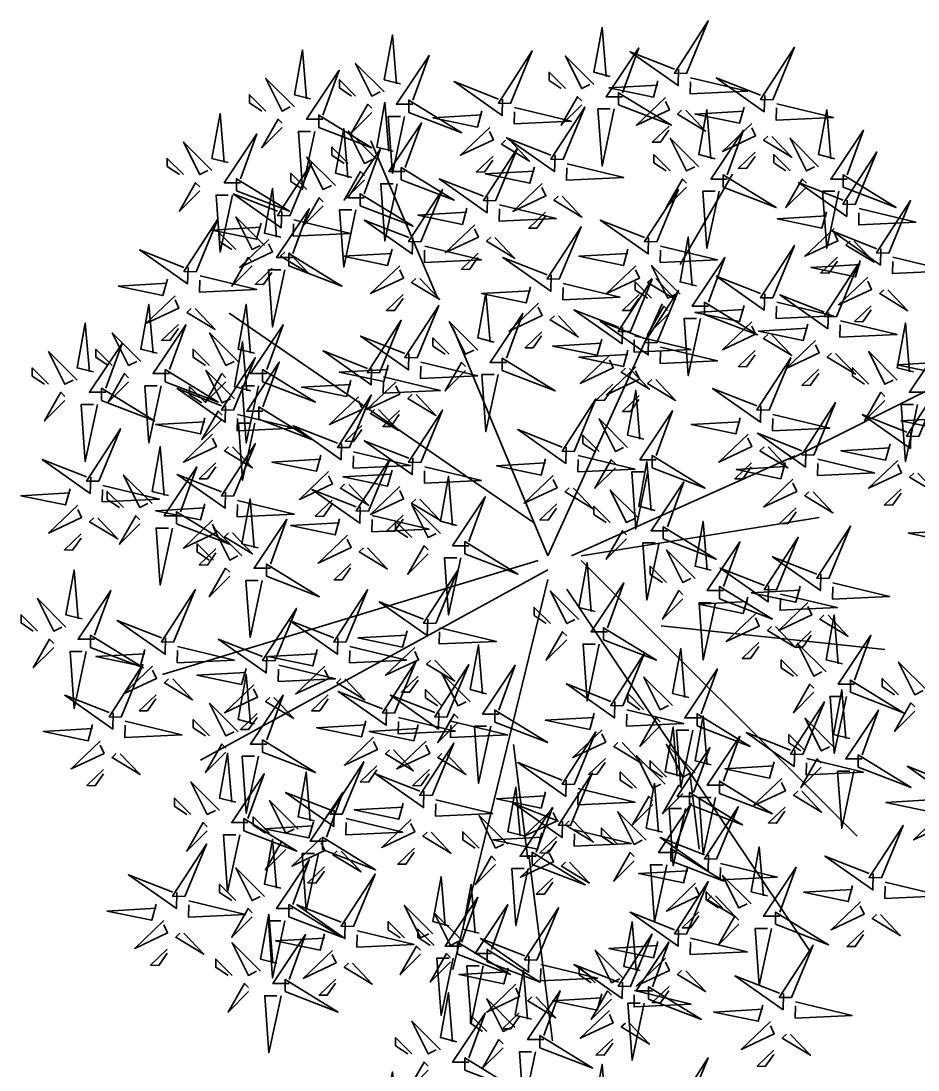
# Model space of a CAD drawing. Header units: inches. Extents: x -98933 to 1585249, y -3352739 to 192771.
# Drawn here: x 20945.93 to 20978.44, y 48908.31 to 48946.3 of the extents above; entities that cross this region are included whole.
import ezdxf

# ---------------------------------------------------------------- set-up
doc = ezdxf.new("R2010")
doc.units = ezdxf.units.IN
doc.header["$MEASUREMENT"] = 0
doc.layers.get('0').update_dxf_attribs({"lineweight": 0})
doc.layers.add('L-tree', color=102, linetype='Continuous', lineweight=35)

# ---------------------------------------------------------------- blocks, each defined once
blk = doc.blocks.new('shrub3')
at = {"color": 32}
for p, q in [((-68.47, 143.52), (-106.19, 232.32)), ((68.94, 162.35), (98.58, 213.48)), ((-5.99, -2.5), (58.67, 140.12)), ((-14.08, 16.34), (-186.51, 134.74)), ((-5.99, -2.5), (-59.88, 126.66)), ((130.91, 52.02), (217.13, 95.08)), ((7.48, -2.5), (134.11, 54.01)), ((12.87, -2.5), (147.58, 19.03)), ((-11.38, -5.19), (-224.23, -69.78)), ((12.87, -5.19), (169.14, -161.27)), ((-5.99, -10.57), (-202.68, -118.21)), ((-5.99, -15.96), (-59.88, -236.62)), ((4.78, -21.34), (142.19, -225.85)), ((58.17, -42.16), (184.8, -55.61)), ((74.33, -125.58), (79.72, -168.64))]:
    blk.add_line(p, q, dxfattribs=at)
at = {"color": 98}
for p, q in [((-17.27, -174.02), (-25.36, -109.43)), ((-16.77, -172.03), (-3.3, -276.98))]:
    blk.add_line(p, q, dxfattribs=at)
at = {"color": 20}
for points in [[(72.58, 270.39), (84.86, 300.11), (65.67, 270.57), (72.58, 270.39)], [(121.34, 255.57), (133.62, 285.29), (114.43, 255.75), (121.34, 255.57)], [(-27.06, 253.45), (-14.78, 283.17), (-33.97, 253.63), (-27.06, 253.45)], [(20.08, 264.15), (3.92, 280.29), (13.16, 261.85), (17.78, 264.15)], [(-98.64, 259.92), (-114.8, 276.06), (-105.56, 257.61), (-100.94, 259.92)], [(-149.52, 251.45), (-165.68, 267.59), (-156.44, 249.14), (-151.83, 251.45)], [(3.92, 261.85), (-5.31, 271.07), (-5.31, 266.46), (1.62, 261.85)], [(-114.8, 257.61), (-124.03, 266.83), (-124.03, 262.22), (-117.11, 257.61)], [(-165.68, 249.14), (-174.91, 258.36), (-174.91, 253.75), (-167.99, 249.14)], [(-84.78, 248.39), (-54.77, 236.86), (-84.78, 255.31), (-84.78, 248.39)], [(33.94, 252.62), (63.95, 241.09), (33.94, 259.54), (33.94, 252.62)], [(60.71, 256.84), (44.17, 241.08), (62.84, 249.85), (60.65, 254.53)], [(2.62, 221.69), (14.9, 251.41), (-4.29, 221.87), (2.62, 221.69)], [(-135.66, 239.92), (-105.65, 228.39), (-135.66, 246.84), (-135.66, 239.92)], [(-102.88, 221.8), (-119.04, 237.94), (-109.8, 219.5), (-105.18, 221.8)], [(-38.93, 239.9), (-55.47, 224.14), (-36.8, 232.91), (-38.99, 237.59)], [(62.61, 240.62), (53.16, 231.62), (57.77, 231.51), (62.55, 238.31)], [(109.47, 242.01), (92.93, 226.26), (111.6, 235.03), (109.41, 239.71)], [(79.44, 217.57), (63.28, 233.71), (72.52, 215.26), (77.14, 217.57)], [(147.29, 217.57), (131.13, 233.71), (140.36, 215.26), (144.98, 217.57)], [(-119.04, 219.5), (-128.27, 228.72), (-128.27, 224.11), (-121.35, 219.5)], [(-35.54, 198.4), (-23.26, 228.12), (-42.45, 198.58), (-35.54, 198.4)], [(111.37, 225.8), (101.92, 216.8), (106.53, 216.68), (111.31, 223.49)], [(167.98, 196.29), (180.26, 226), (161.07, 196.46), (167.98, 196.29)], [(-126.2, 206.98), (-142.36, 223.12), (-133.12, 204.68), (-128.5, 206.98)], [(-37.03, 223.68), (-46.48, 214.68), (-41.87, 214.57), (-37.09, 221.37)], [(63.28, 215.26), (54.05, 224.49), (54.05, 219.87), (60.98, 215.26)], [(131.13, 215.26), (121.89, 224.49), (121.89, 219.87), (128.82, 215.26)], [(-152.14, 189.93), (-139.86, 219.65), (-159.05, 190.11), (-152.14, 189.93)], [(-142.36, 204.68), (-151.59, 213.9), (-151.59, 209.29), (-144.67, 204.68)], [(-89.02, 210.27), (-59.01, 198.75), (-89.02, 217.19), (-89.02, 210.27)], [(-182.31, 203.92), (-152.29, 192.39), (-182.31, 210.84), (-182.31, 203.92)], [(-9.25, 208.13), (-25.79, 192.38), (-7.12, 201.15), (-9.31, 205.83)], [(93.3, 206.04), (123.31, 194.51), (93.3, 212.96), (93.3, 206.04)], [(161.14, 206.04), (191.15, 194.51), (161.14, 212.96), (161.14, 206.04)], [(-112.34, 195.45), (-82.33, 183.92), (-112.34, 202.37), (-112.34, 195.45)], [(-77.94, 175.11), (-65.66, 204.83), (-84.85, 175.28), (-77.94, 175.11)], [(55.62, 175.11), (67.9, 204.83), (48.71, 175.28), (55.62, 175.11)], [(187.06, 168.76), (199.34, 198.47), (180.15, 168.93), (187.06, 168.76)], [(-7.35, 191.92), (-16.8, 182.92), (-12.19, 182.81), (-7.41, 189.61)], [(-47.41, 184.84), (-63.95, 169.09), (-45.28, 177.86), (-47.47, 182.54)], [(0.5, 153.94), (12.78, 183.65), (-6.41, 154.11), (0.5, 153.94)], [(156.11, 182.73), (139.57, 166.97), (158.24, 175.74), (156.05, 180.42)], [(121.34, 143.35), (133.62, 173.06), (114.43, 143.52), (121.34, 143.35)], [(-152.62, 161.57), (-122.61, 150.05), (-152.62, 168.49), (-152.62, 161.57)], [(-45.51, 168.63), (-54.96, 159.63), (-50.35, 159.51), (-45.57, 166.32)], [(158.01, 166.51), (148.56, 157.51), (153.17, 157.4), (157.96, 164.21)], [(-89.81, 161.55), (-106.35, 145.8), (-87.68, 154.57), (-89.87, 159.24)], [(43.75, 161.55), (27.21, 145.8), (45.88, 154.57), (43.69, 159.24)], [(68.84, 145.58), (52.68, 161.72), (61.92, 143.27), (66.54, 145.58)], [(157.38, 132.76), (169.66, 162.48), (150.47, 132.94), (157.38, 132.76)], [(175.19, 155.2), (158.65, 139.45), (177.32, 148.22), (175.13, 152.89)], [(-221.39, 153.96), (-223.93, 144.79), (-249.17, 150.04), (-221.45, 151.65)], [(40.78, 124.29), (53.06, 154.01), (33.87, 124.47), (40.78, 124.29)], [(52.68, 143.27), (43.45, 152.49), (43.45, 147.88), (50.38, 143.27)], [(-87.91, 145.34), (-97.36, 136.34), (-92.75, 136.22), (-87.97, 143.03)], [(45.65, 145.34), (36.2, 136.34), (40.81, 136.22), (45.59, 143.03)], [(55.62, 117.94), (67.9, 147.66), (48.71, 118.11), (55.62, 117.94)], [(-80.06, 109.47), (-67.78, 139.19), (-86.97, 109.65), (-80.06, 109.47)], [(-11.37, 140.38), (-27.91, 124.63), (-9.24, 133.4), (-11.43, 138.07)], [(82.7, 134.05), (112.71, 122.52), (82.7, 140.97), (82.7, 134.05)], [(177.09, 138.99), (167.64, 129.99), (172.25, 129.87), (177.04, 136.68)], [(-101.26, 101), (-88.98, 130.72), (-108.17, 101.18), (-101.26, 101)], [(-45.64, 113.82), (-61.8, 129.96), (-52.56, 111.51), (-47.94, 113.82)], [(109.47, 129.79), (92.93, 114.04), (111.6, 122.81), (109.41, 127.48)], [(-61.8, 111.51), (-71.03, 120.73), (-71.03, 116.12), (-64.1, 111.51)], [(-9.47, 124.17), (-18.92, 115.16), (-14.31, 115.05), (-9.53, 121.86)], [(145.51, 119.2), (128.97, 103.45), (147.64, 112.22), (145.45, 116.9)], [(-256.32, 89.96), (-265.55, 89.96), (-247.08, 117.63), (-256.32, 92.27)], [(111.37, 113.58), (101.92, 104.58), (106.53, 104.46), (111.31, 111.27)], [(191.81, 96.88), (175.65, 113.02), (184.88, 94.57), (189.5, 96.88)], [(-31.78, 102.29), (-1.77, 90.76), (-31.78, 109.2), (-31.78, 102.29)], [(28.91, 110.73), (12.37, 94.98), (31.04, 103.75), (28.85, 108.43)], [(119.22, 79.83), (131.5, 109.54), (112.31, 80), (119.22, 79.83)], [(-167.46, 95.94), (-137.45, 84.41), (-167.46, 102.85), (-167.46, 95.94)], [(43.75, 104.38), (27.21, 88.63), (45.88, 97.4), (43.69, 102.07)], [(147.41, 102.99), (137.96, 93.99), (142.57, 93.88), (147.36, 100.68)], [(175.65, 94.57), (166.41, 103.79), (166.41, 99.18), (173.34, 94.57)], [(-91.93, 95.91), (-108.47, 80.16), (-89.8, 88.93), (-91.99, 93.61)], [(-224.89, 93.63), (-231.82, 61.35), (-234.13, 93.63), (-227.2, 93.63)], [(30.81, 94.52), (21.36, 85.52), (25.97, 85.41), (30.75, 92.21)], [(204.02, 65.01), (216.3, 94.72), (197.11, 65.18), (204.02, 65.01)], [(-113.13, 87.44), (-129.67, 71.69), (-111, 80.46), (-113.19, 85.14)], [(-118.22, 58.65), (-105.94, 88.37), (-125.13, 58.83), (-118.22, 58.65)], [(8.98, 56.54), (21.26, 86.25), (2.07, 56.71), (8.98, 56.54)], [(45.65, 88.17), (36.2, 79.17), (40.81, 79.05), (45.59, 85.86)], [(144.66, 54.42), (156.94, 84.13), (137.75, 54.59), (144.66, 54.42)], [(-169.58, 74.76), (-139.57, 63.23), (-169.58, 81.68), (-169.58, 74.76)], [(-90.03, 79.7), (-99.48, 70.7), (-94.87, 70.58), (-90.09, 77.39)], [(-77.94, 50.18), (-65.66, 79.9), (-84.85, 50.36), (-77.94, 50.18)], [(39.16, 58.76), (23, 74.9), (32.24, 56.46), (36.86, 58.76)], [(-111.23, 71.23), (-120.68, 62.23), (-116.07, 62.11), (-111.29, 68.92)], [(23, 56.46), (13.77, 65.68), (13.77, 61.07), (20.7, 56.46)], [(107.35, 66.27), (90.81, 50.52), (109.48, 59.29), (107.29, 63.96)], [(53.02, 47.24), (83.03, 35.71), (53.02, 54.15), (53.02, 47.24)], [(-107.62, 22.66), (-95.34, 52.37), (-114.53, 22.83), (-107.62, 22.66)], [(109.25, 50.06), (99.8, 41.06), (104.41, 40.94), (109.19, 47.75)], [(192.15, 51.45), (175.61, 35.7), (194.28, 44.47), (192.09, 49.14)], [(-130.09, 45.1), (-146.63, 29.34), (-127.96, 38.11), (-130.15, 42.79)], [(-2.89, 42.98), (-19.43, 27.23), (-0.76, 36), (-2.95, 40.67)], [(-89.81, 36.63), (-106.35, 20.87), (-87.68, 29.64), (-89.87, 34.32)], [(132.79, 40.86), (116.25, 25.11), (134.92, 33.88), (132.73, 38.55)], [(45.52, 18.53), (29.36, 34.67), (38.6, 16.23), (43.22, 18.53)], [(194.05, 35.23), (184.6, 26.23), (189.21, 26.12), (194, 32.93)], [(-128.19, 28.88), (-137.64, 19.88), (-133.03, 19.77), (-128.25, 26.57)], [(-66.84, 10.06), (-83, 26.2), (-73.76, 7.76), (-69.14, 10.06)], [(-0.99, 26.77), (-10.44, 17.76), (-5.83, 17.65), (-1.05, 24.46)], [(29.36, 16.23), (20.13, 25.45), (20.13, 20.84), (27.06, 16.23)], [(134.69, 24.65), (125.24, 15.65), (129.85, 15.53), (134.63, 22.34)], [(-163.04, -9.56), (-172.27, -9.56), (-153.8, 18.11), (-163.04, -7.25)], [(-87.91, 20.41), (-97.36, 11.41), (-92.75, 11.3), (-87.97, 18.11)], [(-83, 7.76), (-92.23, 16.98), (-92.23, 12.37), (-85.3, 7.76)], [(59.38, 7), (89.39, -4.52), (59.38, 13.92), (59.38, 7)], [(153.14, -15.45), (165.42, 14.26), (146.23, -15.28), (153.14, -15.45)], [(-119.49, 9.1), (-136.03, -6.65), (-117.36, 2.12), (-119.55, 6.79)], [(123.46, -21.81), (135.74, 7.91), (116.55, -21.63), (123.46, -21.81)], [(-52.98, -1.46), (-22.97, -12.99), (-52.98, 5.45), (-52.98, -1.46)], [(77.32, -15.34), (61.16, 0.8), (70.4, -17.65), (75.02, -15.34)], [(-117.59, -7.11), (-127.04, -16.11), (-122.43, -16.23), (-117.65, -9.42)], [(-69.46, -40.86), (-57.18, -11.15), (-76.37, -40.69), (-69.46, -40.86)], [(61.16, -17.65), (51.93, -8.43), (51.93, -13.04), (58.86, -17.65)], [(-217.86, -51.45), (-205.58, -21.74), (-224.77, -51.28), (-217.86, -51.45)], [(11.6, -38.64), (-4.56, -22.5), (4.68, -40.94), (9.3, -38.64)], [(91.18, -26.87), (121.19, -38.4), (91.18, -19.96), (91.18, -26.87)], [(141.27, -29.01), (124.73, -44.76), (143.4, -35.99), (141.21, -31.32)], [(-4.56, -40.94), (-13.79, -31.72), (-13.79, -36.33), (-6.86, -40.94)], [(111.59, -35.37), (95.05, -51.12), (113.72, -42.35), (111.53, -37.67)], [(25.46, -50.16), (55.47, -61.69), (25.46, -43.25), (25.46, -50.16)], [(143.17, -45.23), (133.72, -54.23), (138.33, -54.34), (143.12, -47.53)], [(113.49, -51.58), (104.04, -60.58), (108.65, -60.69), (113.43, -53.89)], [(151.53, -68.28), (135.37, -52.14), (144.6, -70.59), (149.22, -68.28)], [(-81.33, -54.42), (-97.87, -70.17), (-79.2, -61.4), (-81.39, -56.73)], [(36.54, -87.45), (48.82, -57.73), (29.63, -87.27), (36.54, -87.45)], [(-92.78, -91.68), (-80.5, -61.97), (-99.69, -91.51), (-92.78, -91.68)], [(-63.1, -93.8), (-50.82, -64.08), (-70.01, -93.62), (-63.1, -93.8)], [(135.37, -70.59), (126.13, -61.36), (126.13, -65.97), (133.06, -70.59)], [(208.77, -78.87), (192.61, -62.73), (201.84, -81.17), (206.46, -78.87)], [(-176.87, -66.25), (-179.4, -75.42), (-204.64, -70.17), (-176.93, -68.56)], [(-49.88, -85.22), (-66.04, -69.08), (-56.8, -87.52), (-52.18, -85.22)], [(64.6, -87.34), (48.44, -71.2), (57.68, -89.64), (62.3, -87.34)], [(165.38, -79.81), (195.39, -91.34), (165.38, -72.89), (165.38, -79.81)], [(192.61, -81.17), (183.37, -71.95), (183.37, -76.56), (190.3, -81.17)], [(-252.09, -91.37), (-252.32, -100.61), (-279.52, -81.45), (-254.4, -91.32)], [(48.44, -89.64), (39.21, -80.42), (39.21, -85.03), (46.14, -89.64)], [(138.3, -114.97), (150.58, -85.26), (131.39, -114.8), (138.3, -114.97)], [(-36.02, -96.75), (-6.01, -108.28), (-36.02, -89.83), (-36.02, -96.75)], [(78.46, -98.86), (108.47, -110.39), (78.46, -91.95), (78.46, -98.86)], [(155.77, -110.63), (139.61, -94.49), (148.84, -112.93), (153.46, -110.63)], [(-104.65, -105.24), (-121.19, -120.99), (-102.52, -112.22), (-104.71, -107.55)], [(8.98, -131.91), (21.26, -102.2), (2.07, -131.74), (8.98, -131.91)], [(24.67, -101), (8.13, -116.76), (26.8, -107.99), (24.61, -103.31)], [(139.61, -112.93), (130.37, -103.71), (130.37, -108.32), (137.3, -112.93)], [(77.32, -125.45), (61.16, -109.31), (70.4, -127.75), (75.02, -125.45)], [(60.36, -131.8), (44.2, -115.66), (53.44, -134.11), (58.06, -131.8)], [(169.62, -122.16), (199.63, -133.69), (169.62, -115.24), (169.62, -122.16)], [(91.18, -136.98), (121.19, -148.51), (91.18, -130.06), (91.18, -136.98)], [(126.43, -128.53), (109.89, -144.28), (128.56, -135.51), (126.37, -130.84)], [(74.22, -143.33), (104.23, -154.86), (74.22, -136.41), (74.22, -143.33)], [(-12.52, -172.6), (-21.75, -172.6), (-3.28, -144.93), (-12.52, -170.29)], [(89.54, -174.26), (101.82, -144.54), (82.63, -174.09), (89.54, -174.26)], [(128.33, -144.74), (118.88, -153.74), (123.49, -153.86), (128.27, -147.05)], [(217.59, -147.59), (201.05, -163.34), (219.72, -154.57), (217.53, -149.9)], [(182.82, -184.85), (195.1, -155.13), (175.91, -184.67), (182.82, -184.85)], [(-81.55, -168.04), (-91, -177.04), (-86.39, -177.15), (-81.61, -170.34)], [(-150.32, -202.24), (-159.55, -202.24), (-141.08, -174.57), (-150.32, -199.93)], [(72.58, -216.61), (84.86, -186.89), (65.67, -216.43), (72.58, -216.61)], [(-209.25, -197.8), (-177.15, -205.53), (-209.48, -207.03), (-209.31, -200.11)], [(-42.57, -234.57), (-49.5, -266.85), (-51.81, -234.57), (-44.88, -234.57)], [(115.69, -256.81), (113.16, -265.99), (87.92, -260.74), (115.64, -259.12)]]:
    blk.add_lwpolyline(points, dxfattribs=at)
at = {"color": 94}
for points in [[(-89.4, 264.53), (-98.64, 266.83), (-94.02, 292.2), (-91.71, 264.53)], [(29.32, 268.76), (20.08, 271.07), (24.7, 296.43), (27.01, 268.76)], [(-140.28, 256.06), (-149.52, 258.36), (-144.9, 283.73), (-142.59, 256.06)], [(-82.48, 253), (-91.71, 253), (-73.24, 280.67), (-82.48, 255.31)], [(36.24, 257.23), (27.01, 257.23), (45.48, 284.9), (36.24, 259.54)], [(68.03, 272.82), (67.8, 263.59), (40.6, 282.74), (65.73, 272.87)], [(-133.36, 244.53), (-142.59, 244.53), (-124.12, 272.2), (-133.36, 246.84)], [(74.83, 268.03), (106.93, 260.3), (74.6, 258.8), (74.77, 265.72)], [(116.79, 258), (116.56, 248.76), (89.36, 267.92), (114.49, 258.05)], [(-31.61, 255.88), (-31.84, 246.65), (-59.04, 265.8), (-33.91, 255.94)], [(56.33, 266.18), (53.8, 257.01), (28.56, 262.26), (56.27, 263.87)], [(13.16, 252.62), (1.62, 241.09), (10.85, 257.23), (13.16, 254.93)], [(-105.56, 248.39), (-117.11, 236.86), (-107.87, 253), (-105.56, 250.69)], [(-93.64, 226.42), (-102.88, 228.72), (-98.26, 254.08), (-95.95, 226.42)], [(-24.81, 251.09), (7.29, 243.36), (-25.04, 241.86), (-24.87, 248.78)], [(31.63, 250.32), (24.7, 218.04), (22.39, 250.32), (29.32, 250.32)], [(72.06, 249.62), (83.3, 237.79), (67.4, 247.43), (69.76, 249.68)], [(105.09, 251.36), (102.56, 242.19), (77.32, 247.44), (105.04, 249.05)], [(88.68, 222.18), (79.44, 224.49), (84.06, 249.85), (86.37, 222.18)], [(123.59, 253.21), (155.69, 245.48), (123.36, 243.97), (123.53, 250.9)], [(156.52, 222.18), (147.29, 224.49), (151.9, 249.85), (154.21, 222.18)], [(-156.44, 239.92), (-167.99, 228.39), (-158.75, 244.53), (-156.44, 242.22)], [(-87.09, 246.08), (-94.02, 213.8), (-96.33, 246.08), (-89.4, 246.08)], [(-43.31, 249.24), (-45.84, 240.07), (-71.08, 245.32), (-43.37, 246.93)], [(-137.97, 237.61), (-144.9, 205.33), (-147.21, 237.61), (-140.28, 237.61)], [(-116.96, 211.59), (-126.2, 213.9), (-121.58, 239.26), (-119.27, 211.59)], [(-86.72, 214.89), (-95.95, 214.89), (-77.48, 242.56), (-86.72, 217.19)], [(95.61, 210.65), (86.37, 210.65), (104.84, 238.32), (95.61, 212.96)], [(163.45, 210.65), (154.21, 210.65), (172.68, 238.32), (163.45, 212.96)], [(-180, 208.53), (-189.23, 208.53), (-170.76, 236.2), (-180, 210.84)], [(-27.58, 232.68), (-16.34, 220.86), (-32.24, 230.49), (-29.88, 232.74)], [(-1.93, 224.12), (-2.16, 214.89), (-29.36, 234.04), (-4.23, 224.17)], [(120.82, 234.8), (132.06, 222.97), (116.16, 232.61), (118.52, 234.86)], [(-110.04, 200.06), (-119.27, 200.06), (-100.8, 227.73), (-110.04, 202.37)], [(-109.8, 210.27), (-121.35, 198.75), (-112.11, 214.89), (-109.8, 212.58)], [(-13.63, 217.48), (-16.16, 208.31), (-41.4, 213.56), (-13.69, 215.17)], [(4.87, 219.33), (36.97, 211.6), (4.64, 210.1), (4.81, 217.02)], [(-91.33, 207.97), (-98.26, 175.69), (-100.57, 207.97), (-93.64, 207.97)], [(-40.09, 200.83), (-40.32, 191.59), (-67.52, 210.75), (-42.39, 200.88)], [(72.52, 206.04), (60.98, 194.51), (70.21, 210.65), (72.52, 208.35)], [(140.36, 206.04), (128.82, 194.51), (138.05, 210.65), (140.36, 208.35)], [(163.43, 198.71), (163.2, 189.48), (136, 208.63), (161.13, 198.77)], [(-156.69, 192.36), (-156.92, 183.12), (-184.12, 202.28), (-159, 192.41)], [(-157.24, 177.72), (-166.48, 180.02), (-161.86, 205.38), (-159.55, 177.72)], [(90.99, 203.73), (84.06, 171.45), (81.75, 203.73), (88.68, 203.73)], [(158.83, 203.73), (151.9, 171.45), (149.59, 203.73), (156.52, 203.73)], [(-133.12, 195.45), (-144.67, 183.92), (-135.43, 200.06), (-133.12, 197.76)], [(-33.29, 196.04), (-1.19, 188.31), (-33.52, 186.81), (-33.35, 193.73)], [(2.1, 200.92), (13.34, 189.09), (-2.56, 198.73), (-0.2, 200.98)], [(-150.32, 166.19), (-159.55, 166.19), (-141.08, 193.86), (-150.32, 168.49)], [(-114.65, 193.15), (-121.58, 160.87), (-123.89, 193.15), (-116.96, 193.15)], [(-51.79, 194.19), (-54.32, 185.02), (-79.56, 190.27), (-51.85, 191.88)], [(151.73, 192.07), (149.2, 182.9), (123.96, 188.15), (151.68, 189.77)], [(170.23, 193.92), (202.33, 186.19), (170, 184.69), (170.17, 191.61)], [(-149.89, 187.57), (-117.79, 179.84), (-150.12, 178.34), (-149.95, 185.26)], [(-82.49, 177.53), (-82.72, 168.3), (-109.92, 187.46), (-84.79, 177.59)], [(51.07, 177.53), (50.84, 168.3), (23.64, 187.46), (48.77, 177.59)], [(182.51, 171.18), (182.28, 161.95), (155.08, 181.11), (180.21, 171.24)], [(-75.69, 172.75), (-43.59, 165.01), (-75.92, 163.51), (-75.75, 170.44)], [(-36.06, 177.63), (-24.82, 165.8), (-40.72, 175.44), (-38.36, 177.69)], [(57.87, 172.75), (89.97, 165.01), (57.64, 163.51), (57.81, 170.44)], [(78.08, 150.19), (68.84, 152.49), (73.46, 177.86), (75.77, 150.19)], [(167.46, 175.51), (178.7, 163.69), (162.8, 173.32), (165.16, 175.57)], [(-152.66, 169.16), (-141.42, 157.33), (-157.33, 166.97), (-154.96, 169.22)], [(-94.19, 170.9), (-96.72, 161.73), (-121.96, 166.98), (-94.25, 168.59)], [(-4.05, 156.36), (-4.28, 147.13), (-31.48, 166.28), (-6.35, 156.42)], [(39.37, 170.9), (36.84, 161.73), (11.6, 166.98), (39.31, 168.59)], [(85.01, 138.66), (75.77, 138.66), (94.24, 166.33), (85.01, 140.97)], [(189.31, 166.39), (221.41, 158.66), (189.08, 157.16), (189.25, 164.09)], [(170.81, 164.55), (168.28, 155.37), (143.04, 160.62), (170.76, 162.24)], [(-78.46, 154.34), (-67.22, 142.51), (-83.13, 152.15), (-80.76, 154.4)], [(55.1, 154.34), (66.34, 142.51), (50.44, 152.15), (52.8, 154.4)], [(116.79, 145.77), (116.56, 136.54), (89.36, 155.7), (114.49, 145.83)], [(-15.75, 149.73), (-18.28, 140.55), (-43.52, 145.8), (-15.81, 147.42)], [(2.75, 151.57), (34.85, 143.84), (2.52, 142.34), (2.69, 149.26)], [(-36.4, 118.43), (-45.64, 120.73), (-41.02, 146.1), (-38.71, 118.43)], [(152.83, 135.19), (152.6, 125.95), (125.4, 145.11), (150.53, 135.24)], [(186.54, 147.99), (197.78, 136.16), (181.88, 145.8), (184.24, 148.05)], [(36.23, 126.72), (36, 117.49), (8.8, 136.64), (33.93, 126.77)], [(61.92, 134.05), (50.38, 122.52), (59.61, 138.66), (61.92, 136.35)], [(105.09, 139.14), (102.56, 129.96), (77.32, 135.21), (105.04, 136.83)], [(123.59, 140.98), (155.69, 133.25), (123.36, 131.75), (123.53, 138.68)], [(-29.48, 106.9), (-38.71, 106.9), (-20.24, 134.57), (-29.48, 109.2)], [(-0.02, 133.17), (11.22, 121.34), (-4.68, 130.97), (-2.32, 133.22)], [(80.39, 131.74), (73.46, 99.46), (71.15, 131.74), (78.08, 131.74)], [(51.07, 120.36), (50.84, 111.13), (23.64, 130.29), (48.77, 120.42)], [(141.13, 128.55), (138.6, 119.38), (113.36, 124.63), (141.08, 126.24)], [(159.63, 130.4), (191.73, 122.67), (159.4, 121.17), (159.57, 128.09)], [(201.04, 101.49), (191.81, 103.79), (196.42, 129.16), (198.73, 101.49)], [(-84.61, 111.9), (-84.84, 102.66), (-112.04, 121.82), (-86.91, 111.95)], [(24.53, 120.08), (22, 110.91), (-3.24, 116.16), (24.47, 117.77)], [(43.03, 121.93), (75.13, 114.2), (42.8, 112.7), (42.97, 119.62)], [(120.82, 122.58), (132.06, 110.75), (116.16, 120.39), (118.52, 122.64)], [(-105.81, 103.43), (-106.04, 94.19), (-133.24, 113.35), (-108.11, 103.48)], [(39.37, 113.73), (36.84, 104.56), (11.6, 109.81), (39.31, 111.42)], [(57.87, 115.58), (89.97, 107.84), (57.64, 106.34), (57.81, 113.27)], [(207.97, 89.96), (198.73, 89.96), (217.2, 117.63), (207.97, 92.27)], [(-77.81, 107.11), (-45.71, 99.37), (-78.04, 97.87), (-77.87, 104.8)], [(-52.56, 102.29), (-64.1, 90.76), (-54.87, 106.9), (-52.56, 104.59)], [(156.86, 111.99), (168.1, 100.16), (152.2, 109.8), (154.56, 112.05)], [(219.57, 109.49), (217.04, 100.32), (191.8, 105.57), (219.52, 107.19)], [(-96.31, 105.26), (-98.84, 96.09), (-124.08, 101.34), (-96.37, 102.95)], [(40.26, 103.52), (51.5, 91.69), (35.6, 101.33), (37.96, 103.58)], [(-117.51, 96.79), (-120.04, 87.62), (-145.28, 92.87), (-117.57, 94.48)], [(-99.01, 98.64), (-66.91, 90.91), (-99.24, 89.41), (-99.07, 96.33)], [(-34.09, 99.98), (-41.02, 67.7), (-43.33, 99.98), (-36.4, 99.98)], [(55.1, 97.17), (66.34, 85.34), (50.44, 94.98), (52.8, 97.23)], [(48.4, 63.38), (39.16, 65.68), (43.78, 91.04), (46.09, 63.38)], [(114.67, 82.25), (114.44, 73.02), (87.24, 92.18), (112.37, 82.31)], [(184.88, 85.35), (173.34, 73.82), (182.57, 89.96), (184.88, 87.65)], [(-80.58, 88.7), (-69.34, 76.87), (-85.25, 86.51), (-82.88, 88.76)], [(-101.78, 80.23), (-90.54, 68.4), (-106.45, 78.04), (-104.08, 80.29)], [(55.33, 51.85), (46.09, 51.85), (64.56, 79.52), (55.33, 54.15)], [(121.47, 77.46), (153.57, 69.73), (121.24, 68.23), (121.41, 75.15)], [(199.47, 67.43), (199.24, 58.2), (172.04, 77.35), (197.17, 67.49)], [(221.69, 77.73), (219.16, 68.56), (193.92, 73.81), (221.64, 75.43)], [(203.35, 83.04), (196.42, 50.76), (194.11, 83.04), (201.04, 83.04)], [(102.97, 75.62), (100.44, 66.44), (75.2, 71.69), (102.92, 73.31)], [(-122.77, 61.08), (-123, 51.85), (-150.2, 71), (-125.08, 61.14)], [(4.43, 58.96), (4.2, 49.73), (-23, 68.88), (2.13, 59.02)], [(140.11, 56.84), (139.88, 47.61), (112.68, 66.77), (137.81, 56.9)], [(-82.49, 52.61), (-82.72, 43.38), (-109.92, 62.53), (-84.79, 52.67)], [(187.77, 60.79), (185.24, 51.62), (160, 56.87), (187.72, 58.49)], [(-134.47, 54.44), (-137, 45.27), (-162.24, 50.52), (-134.53, 52.13)], [(-115.97, 56.29), (-83.87, 48.56), (-116.2, 47.06), (-116.03, 53.98)], [(11.23, 54.17), (43.33, 46.44), (11, 44.94), (11.17, 51.86)], [(118.7, 59.06), (129.94, 47.23), (114.04, 56.86), (116.4, 59.12)], [(-75.69, 47.82), (-43.59, 40.09), (-75.92, 38.59), (-75.75, 45.51)], [(-7.27, 52.33), (-9.8, 43.15), (-35.04, 48.4), (-7.33, 50.02)], [(32.24, 47.24), (20.7, 35.71), (29.93, 51.85), (32.24, 49.54)], [(54.76, 23.15), (45.52, 25.45), (50.14, 50.81), (52.45, 23.15)], [(128.41, 50.21), (125.88, 41.03), (100.64, 46.28), (128.36, 47.9)], [(146.91, 52.05), (179.01, 44.32), (146.68, 42.82), (146.85, 49.75)], [(-94.19, 45.97), (-96.72, 36.8), (-121.96, 42.05), (-94.25, 43.67)], [(-57.6, 14.68), (-66.84, 16.98), (-62.22, 42.34), (-59.91, 14.68)], [(50.71, 44.93), (43.78, 12.65), (41.47, 44.93), (48.4, 44.93)], [(203.5, 44.24), (214.74, 32.41), (198.84, 42.04), (201.2, 44.29)], [(-118.74, 37.88), (-107.5, 26.06), (-123.41, 35.69), (-121.04, 37.94)], [(8.46, 35.77), (19.7, 23.94), (3.8, 33.57), (6.16, 35.82)], [(61.69, 11.62), (52.45, 11.62), (70.92, 39.29), (61.69, 13.92)], [(-112.17, 25.08), (-112.4, 15.85), (-139.6, 35.01), (-114.47, 25.14)], [(-50.68, 3.15), (-59.91, 3.15), (-41.44, 30.82), (-50.68, 5.45)], [(144.14, 33.65), (155.38, 21.82), (139.48, 31.46), (141.84, 33.71)], [(-78.46, 29.41), (-67.22, 17.59), (-83.13, 27.22), (-80.76, 29.47)], [(-123.87, 18.45), (-126.4, 9.27), (-151.64, 14.52), (-123.93, 16.14)], [(-105.37, 20.29), (-73.27, 12.56), (-105.6, 11.06), (-105.43, 17.99)], [(86.56, -10.73), (77.32, -8.43), (81.94, 16.94), (84.25, -10.73)], [(225.93, 14.21), (223.4, 5.04), (198.16, 10.29), (225.88, 11.9)], [(38.6, 7), (27.06, -4.52), (36.29, 11.62), (38.6, 9.31)], [(-108.14, 1.89), (-96.9, -9.94), (-112.81, -0.3), (-110.44, 1.95)], [(-73.76, -1.46), (-85.3, -12.99), (-76.07, 3.15), (-73.76, 0.84)], [(57.07, 4.7), (50.14, -27.58), (47.83, 4.7), (54.76, 4.7)], [(93.49, -22.26), (84.25, -22.26), (102.72, 5.41), (93.49, -19.96)], [(-55.29, -3.77), (-62.22, -36.05), (-64.53, -3.77), (-57.6, -3.77)], [(148.59, -13.03), (148.36, -22.26), (121.16, -3.11), (146.29, -12.97)], [(20.84, -34.02), (11.6, -31.72), (16.22, -6.36), (18.53, -34.02)], [(118.91, -19.38), (118.68, -28.61), (91.48, -9.46), (116.61, -19.33)], [(27.76, -45.55), (18.53, -45.55), (37, -17.88), (27.76, -43.25)], [(70.4, -26.87), (58.86, -38.4), (68.09, -22.26), (70.4, -24.57)], [(136.89, -19.67), (134.36, -28.84), (109.12, -23.59), (136.84, -21.97)], [(155.39, -17.82), (187.49, -25.55), (155.16, -27.05), (155.33, -20.13)], [(-74.01, -38.44), (-74.24, -47.67), (-101.44, -28.52), (-76.31, -38.38)], [(107.21, -26.02), (104.68, -35.19), (79.44, -29.94), (107.16, -28.33)], [(88.87, -29.18), (81.94, -61.46), (79.63, -29.18), (86.56, -29.18)], [(125.71, -24.17), (157.81, -31.9), (125.48, -33.4), (125.65, -26.48)], [(152.62, -36.23), (163.86, -48.05), (147.96, -38.42), (150.32, -36.17)], [(160.76, -63.67), (151.53, -61.36), (156.14, -36), (158.45, -63.67)], [(-85.71, -45.07), (-88.24, -54.25), (-113.48, -49), (-85.77, -47.38)], [(-67.21, -43.23), (-35.11, -50.96), (-67.44, -52.46), (-67.27, -45.54)], [(4.68, -50.16), (-6.86, -61.69), (2.37, -45.55), (4.68, -47.86)], [(122.94, -42.58), (134.18, -54.41), (118.28, -44.77), (120.64, -42.52)], [(-40.64, -80.61), (-49.88, -78.3), (-45.26, -52.94), (-42.95, -80.61)], [(23.15, -52.47), (16.22, -84.75), (13.91, -52.47), (20.84, -52.47)], [(167.69, -75.2), (158.45, -75.2), (176.92, -47.53), (167.69, -72.89)], [(-118.09, -53.82), (-85.99, -61.55), (-118.32, -63.05), (-118.15, -56.12)], [(73.84, -82.72), (64.6, -80.42), (69.22, -55.06), (71.53, -82.72)], [(-69.98, -61.63), (-58.74, -73.46), (-74.65, -63.83), (-72.28, -61.58)], [(-33.72, -92.14), (-42.95, -92.14), (-24.48, -64.47), (-33.72, -89.83)], [(80.77, -94.25), (71.53, -94.25), (90, -66.58), (80.77, -91.95)], [(31.99, -85.02), (31.76, -94.25), (4.56, -75.1), (29.69, -84.96)], [(144.6, -79.81), (133.06, -91.34), (142.29, -75.2), (144.6, -77.5)], [(163.07, -82.11), (156.14, -114.39), (153.83, -82.11), (160.76, -82.11)], [(165, -106.02), (155.77, -103.71), (160.38, -78.35), (162.69, -106.02)], [(201.84, -90.4), (190.3, -101.92), (199.53, -85.78), (201.84, -88.09)], [(20.29, -91.66), (17.76, -100.83), (-7.48, -95.58), (20.23, -93.97)], [(38.79, -89.81), (70.89, -97.54), (38.56, -99.04), (38.73, -92.12)], [(57.68, -98.86), (46.14, -110.39), (55.37, -94.25), (57.68, -96.56)], [(86.56, -120.84), (77.32, -118.53), (81.94, -93.17), (84.25, -120.84)], [(171.93, -117.54), (162.69, -117.54), (181.16, -89.88), (171.93, -115.24)], [(69.6, -127.19), (60.36, -124.88), (64.98, -99.52), (67.29, -127.19)], [(76.15, -101.17), (69.22, -133.45), (66.91, -101.17), (73.84, -101.17)], [(93.49, -132.37), (84.25, -132.37), (102.72, -104.7), (93.49, -130.06)], [(133.75, -112.55), (133.52, -121.78), (106.32, -102.62), (131.45, -112.49)], [(36.02, -108.22), (47.26, -120.04), (31.36, -110.41), (33.72, -108.16)], [(76.53, -138.72), (67.29, -138.72), (85.76, -111.05), (76.53, -136.41)], [(148.84, -122.16), (137.3, -133.69), (146.53, -117.54), (148.84, -119.85)], [(140.55, -117.34), (172.65, -125.07), (140.32, -126.57), (140.49, -119.65)], [(122.05, -119.18), (119.52, -128.36), (94.28, -123.11), (122, -121.49)], [(167.31, -124.46), (160.38, -156.74), (158.07, -124.46), (165, -124.46)], [(224.91, -131.61), (224.68, -140.84), (197.48, -121.68), (222.61, -131.55)], [(137.78, -135.74), (149.02, -147.57), (133.12, -137.94), (135.48, -135.69)], [(88.87, -139.28), (81.94, -171.56), (79.63, -139.28), (86.56, -139.28)], [(213.21, -138.24), (210.68, -147.41), (185.44, -142.16), (213.16, -140.55)]]:
    blk.add_lwpolyline(points, dxfattribs=at)
at = {"color": 98}
for points in [[(-186.92, 220.06), (-196.16, 222.37), (-191.54, 247.73), (-189.23, 220.06)], [(-196.16, 215.45), (-212.32, 231.59), (-203.08, 213.15), (-198.47, 215.45)], [(-212.32, 213.15), (-221.55, 222.37), (-221.55, 217.76), (-214.63, 213.15)], [(-203.08, 203.92), (-214.63, 192.39), (-205.39, 208.53), (-203.08, 206.23)], [(-184.61, 201.62), (-191.54, 169.34), (-193.85, 201.62), (-186.92, 201.62)], [(-205.14, 158.17), (-192.86, 187.89), (-212.05, 158.35), (-205.14, 158.17)], [(-168.39, 185.72), (-170.92, 176.55), (-196.16, 181.8), (-168.45, 183.41)], [(-166.48, 173.1), (-182.64, 189.24), (-173.4, 170.8), (-168.79, 173.1)], [(-182.64, 170.8), (-191.87, 180.02), (-191.87, 175.41), (-184.95, 170.8)], [(-164.01, 176.37), (-180.55, 160.62), (-161.88, 169.39), (-164.07, 174.07)], [(-209.69, 160.6), (-209.92, 151.36), (-237.12, 170.52), (-212, 160.65)], [(-173.4, 161.57), (-184.95, 150.05), (-175.71, 166.19), (-173.4, 163.88)], [(-202.89, 155.81), (-170.79, 148.07), (-203.12, 146.57), (-202.95, 153.5)], [(-162.11, 160.16), (-171.56, 151.16), (-166.95, 151.04), (-162.17, 157.85)], [(-154.93, 159.27), (-161.86, 126.99), (-164.17, 159.27), (-157.24, 159.27)], [(-217.01, 144.61), (-233.55, 128.86), (-214.88, 137.63), (-217.07, 142.31)], [(-227.2, 112.08), (-236.44, 114.38), (-231.82, 139.75), (-229.51, 112.08)], [(-205.66, 137.4), (-194.42, 125.57), (-210.33, 135.21), (-207.96, 137.46)], [(-172.08, 112.08), (-181.32, 114.38), (-176.7, 139.75), (-174.39, 112.08)], [(-263.24, 101.49), (-272.48, 103.79), (-267.86, 129.16), (-265.55, 101.49)], [(-220.28, 100.55), (-229.51, 100.55), (-211.04, 128.22), (-220.28, 102.85)], [(-215.11, 128.4), (-224.56, 119.4), (-219.95, 119.28), (-215.17, 126.09)], [(-165.16, 100.55), (-174.39, 100.55), (-155.92, 128.22), (-165.16, 102.85)], [(-236.44, 107.46), (-252.6, 123.6), (-243.36, 105.16), (-238.75, 107.46)], [(-181.32, 107.46), (-197.48, 123.6), (-188.24, 105.16), (-183.63, 107.46)], [(-272.48, 96.88), (-288.64, 113.02), (-279.4, 94.57), (-274.79, 96.88)], [(-252.6, 105.16), (-261.83, 114.38), (-261.83, 109.77), (-254.91, 105.16)], [(-197.48, 105.16), (-206.71, 114.38), (-206.71, 109.77), (-199.79, 105.16)], [(-174.2, 90.9), (-183.44, 93.21), (-178.82, 118.57), (-176.51, 90.9)], [(-183.94, 79.83), (-171.66, 109.54), (-190.85, 80), (-183.94, 79.83)], [(-167.28, 79.37), (-176.51, 79.37), (-158.04, 107.04), (-167.28, 81.68)], [(-288.64, 94.57), (-297.87, 103.79), (-297.87, 99.18), (-290.95, 94.57)], [(-222.59, 95.94), (-192.57, 84.41), (-222.59, 102.85), (-222.59, 95.94)], [(-183.44, 86.29), (-199.6, 102.43), (-190.36, 83.98), (-185.75, 86.29)], [(-243.36, 95.94), (-254.91, 84.41), (-245.67, 100.55), (-243.36, 98.24)], [(-188.24, 95.94), (-199.79, 84.41), (-190.55, 100.55), (-188.24, 98.24)], [(-279.4, 85.35), (-290.95, 73.82), (-281.71, 89.96), (-279.4, 87.65)], [(-258.63, 85.35), (-228.61, 73.82), (-258.63, 92.27), (-258.63, 85.35)], [(-188.49, 82.25), (-188.72, 73.02), (-215.92, 92.18), (-190.8, 82.31)], [(-199.6, 83.98), (-208.83, 93.21), (-208.83, 88.6), (-201.91, 83.98)], [(-169.77, 93.63), (-176.7, 61.35), (-179.01, 93.63), (-172.08, 93.63)], [(-260.93, 83.04), (-267.86, 50.76), (-270.17, 83.04), (-263.24, 83.04)], [(-190.36, 74.76), (-201.91, 63.23), (-192.67, 79.37), (-190.36, 77.07)], [(-181.69, 77.46), (-149.59, 69.73), (-181.92, 68.23), (-181.75, 75.15)], [(-200.19, 75.62), (-202.73, 66.44), (-227.97, 71.69), (-200.25, 73.31)], [(-171.89, 72.46), (-178.82, 40.17), (-181.13, 72.46), (-174.2, 72.46)], [(-260.26, 39.6), (-247.98, 69.31), (-267.17, 39.77), (-260.26, 39.6)], [(-195.81, 66.27), (-212.35, 50.52), (-193.68, 59.29), (-195.87, 63.96)], [(-183.94, 31.13), (-171.66, 60.84), (-190.85, 31.3), (-183.94, 31.13)], [(-220.84, 31.61), (-230.08, 33.92), (-225.46, 59.28), (-223.15, 31.61)], [(-184.46, 59.06), (-173.22, 47.23), (-189.13, 56.86), (-186.76, 59.12)], [(-264.81, 42.02), (-265.04, 32.79), (-292.24, 51.95), (-267.12, 42.08)], [(-213.92, 20.09), (-223.15, 20.09), (-204.68, 47.76), (-213.92, 22.39)], [(-193.91, 50.06), (-203.36, 41.06), (-198.75, 40.94), (-193.97, 47.75)], [(-230.08, 27), (-246.24, 43.14), (-237, 24.7), (-232.39, 27)], [(-188.49, 33.55), (-188.72, 24.32), (-215.92, 43.48), (-190.8, 33.61)], [(-258.01, 37.23), (-225.91, 29.5), (-258.24, 28), (-258.07, 34.92)], [(-276.51, 35.39), (-279.05, 26.21), (-304.29, 31.46), (-276.57, 33.08)], [(-246.24, 24.7), (-255.47, 33.92), (-255.47, 29.31), (-248.55, 24.7)], [(-272.13, 26.04), (-288.67, 10.29), (-270, 19.06), (-272.19, 23.73)], [(-200.19, 26.92), (-202.73, 17.74), (-227.97, 22.99), (-200.25, 24.61)], [(-181.69, 28.76), (-149.59, 21.03), (-181.92, 19.53), (-181.75, 26.45)], [(-169.96, 1.97), (-179.2, 4.28), (-174.58, 29.64), (-172.27, 1.97)], [(-260.78, 18.83), (-249.54, 7), (-265.45, 16.63), (-263.08, 18.88)], [(-237, 15.47), (-248.55, 3.95), (-239.31, 20.09), (-237, 17.78)], [(-216.23, 15.47), (-186.21, 3.95), (-216.23, 22.39), (-216.23, 15.47)], [(-218.53, 13.17), (-225.46, -19.11), (-227.77, 13.17), (-220.84, 13.17)], [(-195.81, 17.57), (-212.35, 1.82), (-193.68, 10.59), (-195.87, 15.26)], [(-179.2, -2.64), (-195.36, 13.5), (-186.12, -4.95), (-181.51, -2.64)], [(-270.23, 9.83), (-279.68, 0.83), (-275.07, 0.71), (-270.29, 7.52)], [(-184.46, 10.36), (-173.22, -1.47), (-189.13, 8.16), (-186.76, 10.41)], [(-195.36, -4.95), (-204.59, 4.28), (-204.59, -0.33), (-197.67, -4.95)], [(-193.91, 1.36), (-203.36, -7.64), (-198.75, -7.76), (-193.97, -0.95)], [(-269.6, -38.26), (-278.84, -35.95), (-274.22, -10.59), (-271.91, -38.26)], [(-186.12, -14.17), (-197.67, -25.7), (-188.43, -9.56), (-186.12, -11.86)], [(-165.34, -14.17), (-135.33, -25.7), (-165.34, -7.25), (-165.34, -14.17)], [(-167.65, -16.47), (-174.58, -48.76), (-176.89, -16.47), (-169.96, -16.47)], [(-262.68, -49.79), (-271.91, -49.79), (-253.44, -22.12), (-262.68, -47.48)], [(-120.34, -51.45), (-108.06, -21.74), (-127.25, -51.28), (-120.34, -51.45)], [(-278.84, -42.87), (-295, -26.73), (-285.76, -45.18), (-281.15, -42.87)], [(-160.62, -62.04), (-148.34, -32.32), (-167.53, -61.86), (-160.62, -62.04)], [(-295, -45.18), (-304.23, -35.95), (-304.23, -40.56), (-297.31, -45.18)], [(-222.41, -49.03), (-222.64, -58.26), (-249.84, -39.1), (-224.72, -48.97)], [(-124.89, -49.03), (-125.12, -58.26), (-152.32, -39.1), (-127.2, -48.97)], [(-264.99, -54.4), (-234.97, -65.93), (-264.99, -47.48), (-264.99, -54.4)], [(-285.76, -54.4), (-297.31, -65.93), (-288.07, -49.79), (-285.76, -52.09)], [(-165.17, -59.61), (-165.4, -68.85), (-192.6, -49.69), (-167.48, -59.56)], [(-267.29, -56.71), (-274.22, -88.99), (-276.53, -56.71), (-269.6, -56.71)], [(-234.11, -55.66), (-236.65, -64.84), (-261.89, -59.59), (-234.17, -57.97)], [(-215.61, -53.82), (-183.51, -61.55), (-215.84, -63.05), (-215.67, -56.12)], [(-136.59, -55.66), (-139.12, -64.84), (-164.36, -59.59), (-136.65, -57.97)], [(-247.54, -93.8), (-235.26, -64.08), (-254.45, -93.62), (-247.54, -93.8)], [(-229.73, -65.01), (-246.27, -80.76), (-227.6, -71.99), (-229.79, -67.32)], [(-158.37, -64.4), (-126.27, -72.13), (-158.6, -73.63), (-158.43, -66.71)], [(-132.21, -65.01), (-148.75, -80.76), (-130.08, -71.99), (-132.27, -67.32)], [(-172.08, -97.55), (-181.32, -95.24), (-176.7, -69.88), (-174.39, -97.55)], [(-79.43, -70.63), (-88.88, -79.64), (-84.27, -79.75), (-79.49, -72.94)], [(-218.38, -72.22), (-207.14, -84.05), (-223.05, -74.41), (-220.68, -72.16)], [(-172.49, -75.6), (-189.03, -91.35), (-170.36, -82.58), (-172.55, -77.9)], [(-120.86, -72.22), (-109.62, -84.05), (-125.53, -74.41), (-123.16, -72.16)], [(-227.83, -81.22), (-237.28, -90.22), (-232.67, -90.34), (-227.89, -83.53)], [(-165.16, -109.08), (-174.39, -109.08), (-155.92, -81.41), (-165.16, -106.77)], [(-161.14, -82.81), (-149.9, -94.64), (-165.81, -85), (-163.44, -82.75)], [(-130.31, -81.22), (-139.76, -90.22), (-135.15, -90.34), (-130.37, -83.53)], [(-97.33, -89.26), (-97.56, -98.49), (-124.76, -79.33), (-99.63, -89.2)], [(-67.65, -91.37), (-67.88, -100.61), (-95.08, -81.45), (-69.95, -91.32)], [(-66.04, -87.52), (-75.27, -78.3), (-75.27, -82.91), (-68.34, -87.52)], [(-181.32, -102.16), (-197.48, -86.02), (-188.24, -104.46), (-183.63, -102.16)], [(-170.59, -91.81), (-180.04, -100.81), (-175.43, -100.93), (-170.65, -94.12)], [(-90.53, -94.05), (-58.43, -101.78), (-90.76, -103.28), (-90.59, -96.35)], [(-56.8, -96.75), (-68.34, -108.28), (-59.11, -92.14), (-56.8, -94.44)], [(-263.79, -98.01), (-266.33, -107.18), (-291.57, -101.93), (-263.85, -100.32)], [(-245.29, -96.16), (-213.19, -103.89), (-245.52, -105.4), (-245.35, -98.47)], [(-197.48, -104.46), (-206.71, -95.24), (-206.71, -99.85), (-199.79, -104.46)], [(-109.03, -95.89), (-111.56, -105.07), (-136.8, -99.82), (-109.09, -98.2)], [(-79.35, -98.01), (-81.88, -107.18), (-107.12, -101.93), (-79.41, -100.32)], [(-60.85, -96.16), (-28.75, -103.89), (-61.08, -105.4), (-60.91, -98.47)], [(-38.33, -99.05), (-45.26, -131.33), (-47.57, -99.05), (-40.64, -99.05)], [(-167.46, -113.69), (-137.45, -125.22), (-167.46, -106.77), (-167.46, -113.69)], [(-259.41, -107.36), (-275.95, -123.11), (-257.28, -114.34), (-259.47, -109.66)], [(-188.24, -113.69), (-199.79, -125.22), (-190.55, -109.08), (-188.24, -111.38)], [(-93.3, -112.45), (-82.06, -124.28), (-97.97, -114.64), (-95.6, -112.39)], [(-74.97, -107.36), (-91.51, -123.11), (-72.84, -114.34), (-75.03, -109.66)], [(-71.58, -138.26), (-59.3, -108.55), (-78.49, -138.09), (-71.58, -138.26)], [(-248.06, -114.57), (-236.82, -126.4), (-252.73, -116.76), (-250.36, -114.51)], [(-182.68, -142.01), (-191.92, -139.71), (-187.3, -114.34), (-184.99, -142.01)], [(-169.77, -115.99), (-176.7, -148.27), (-179.01, -115.99), (-172.08, -115.99)], [(-63.62, -114.57), (-52.38, -126.4), (-68.29, -116.76), (-65.92, -114.51)], [(26.57, -117.22), (17.12, -126.22), (21.73, -126.33), (26.51, -119.53)], [(61.16, -127.75), (51.93, -118.53), (51.93, -123.14), (58.86, -127.75)], [(-257.51, -123.57), (-266.96, -132.57), (-262.35, -132.69), (-257.57, -125.88)], [(-122.46, -148.85), (-110.18, -119.14), (-129.37, -148.68), (-122.46, -148.85)], [(-102.75, -121.45), (-112.2, -130.45), (-107.59, -130.57), (-102.81, -123.76)], [(-73.07, -123.57), (-82.52, -132.57), (-77.91, -132.69), (-73.13, -125.88)], [(4.43, -129.49), (4.2, -138.72), (-23, -119.56), (2.13, -129.43)], [(-191.92, -146.62), (-208.08, -130.48), (-198.84, -148.93), (-194.23, -146.62)], [(-175.76, -153.54), (-184.99, -153.54), (-166.52, -125.87), (-175.76, -151.23)], [(-138.16, -152.6), (-147.4, -150.29), (-142.78, -124.93), (-140.47, -152.6)], [(-76.13, -135.84), (-76.36, -145.07), (-103.56, -125.92), (-78.43, -135.78)], [(6.86, -155.2), (19.14, -125.49), (-0.05, -155.03), (6.86, -155.2)], [(44.2, -134.11), (34.97, -124.88), (34.97, -129.5), (41.9, -134.11)], [(-127.01, -146.43), (-127.24, -155.66), (-154.44, -136.5), (-129.32, -146.37)], [(-131.24, -164.13), (-140.47, -164.13), (-122, -136.46), (-131.24, -161.82)], [(-7.27, -136.12), (-9.8, -145.3), (-35.04, -140.05), (-7.33, -138.43)], [(-19.44, -161.07), (-28.68, -158.76), (-24.06, -133.4), (-21.75, -161.07)], [(11.23, -134.28), (43.33, -142.01), (11, -143.51), (11.17, -136.58)], [(59, -158.95), (49.76, -156.64), (54.38, -131.28), (56.69, -158.95)], [(70.4, -136.98), (58.86, -148.51), (68.09, -132.37), (70.4, -134.67)], [(-208.08, -148.93), (-217.31, -139.71), (-217.31, -144.32), (-210.39, -148.93)], [(-147.4, -157.21), (-163.56, -141.07), (-154.32, -159.52), (-149.71, -157.21)], [(-87.83, -142.48), (-90.36, -151.65), (-115.6, -146.4), (-87.89, -144.78)], [(-69.33, -140.63), (-37.23, -148.36), (-69.56, -149.86), (-69.39, -142.94)], [(53.44, -143.33), (41.9, -154.86), (51.13, -138.72), (53.44, -141.02)], [(2.31, -152.78), (2.08, -162.01), (-25.12, -142.86), (0.01, -152.72)], [(-2.89, -145.47), (-19.43, -161.22), (-0.76, -152.45), (-2.95, -147.78)], [(49.76, -163.56), (33.6, -147.42), (42.84, -165.87), (47.46, -163.56)], [(65.93, -170.48), (56.69, -170.48), (75.16, -142.81), (65.93, -168.17)], [(71.91, -145.64), (64.98, -177.92), (62.67, -145.64), (69.6, -145.64)], [(-198.84, -158.15), (-210.39, -169.68), (-201.15, -153.54), (-198.84, -155.85)], [(-178.06, -158.15), (-148.05, -169.68), (-178.06, -151.23), (-178.06, -158.15)], [(-163.56, -159.52), (-172.79, -150.29), (-172.79, -154.9), (-165.87, -159.52)], [(-138.71, -153.06), (-141.24, -162.24), (-166.48, -156.99), (-138.77, -155.37)], [(-120.21, -151.22), (-88.11, -158.95), (-120.44, -160.45), (-120.27, -153.52)], [(-83.45, -151.82), (-99.99, -167.57), (-81.32, -158.8), (-83.51, -154.13)], [(-28.68, -165.68), (-44.84, -149.54), (-35.6, -167.99), (-30.98, -165.68)], [(8.46, -152.68), (19.7, -164.51), (3.8, -154.87), (6.16, -152.62)], [(-72.1, -159.03), (-60.86, -170.86), (-76.77, -161.23), (-74.4, -158.98)], [(-44.84, -167.99), (-54.07, -158.76), (-54.07, -163.37), (-47.14, -167.99)], [(-9.39, -159.41), (-11.92, -168.59), (-37.16, -163.34), (-9.45, -161.72)], [(9.11, -157.57), (41.21, -165.3), (8.88, -166.8), (9.05, -159.88)], [(33.6, -165.87), (24.37, -156.64), (24.37, -161.26), (31.3, -165.87)], [(-211.5, -195.43), (-199.22, -165.72), (-218.41, -195.26), (-211.5, -195.43)], [(-180.37, -160.46), (-187.3, -192.74), (-189.61, -160.46), (-182.68, -160.46)], [(-157.24, -190.71), (-166.48, -188.41), (-161.86, -163.04), (-159.55, -190.71)], [(-154.32, -168.74), (-165.87, -180.27), (-156.63, -164.13), (-154.32, -166.43)], [(-134.33, -162.41), (-150.87, -178.16), (-132.2, -169.39), (-134.39, -164.72)], [(-133.54, -168.74), (-103.53, -180.27), (-133.54, -161.82), (-133.54, -168.74)], [(-0.99, -161.68), (-10.44, -170.68), (-5.83, -170.8), (-1.05, -163.99)], [(84.99, -171.84), (84.76, -181.07), (57.56, -161.91), (82.69, -171.78)], [(-135.85, -171.04), (-142.78, -203.33), (-145.09, -171.04), (-138.16, -171.04)], [(-122.98, -169.62), (-111.74, -181.45), (-127.65, -171.81), (-125.28, -169.56)], [(-5.01, -168.76), (-21.55, -184.51), (-2.88, -175.74), (-5.07, -171.07)], [(-14.82, -177.21), (15.19, -188.74), (-14.82, -170.29), (-14.82, -177.21)], [(42.84, -175.09), (31.3, -186.62), (40.53, -170.48), (42.84, -172.79)], [(63.62, -175.09), (93.63, -186.62), (63.62, -168.17), (63.62, -175.09)], [(118.36, -194.95), (109.13, -192.64), (113.74, -167.28), (116.05, -194.95)], [(-35.6, -177.21), (-47.14, -188.74), (-37.91, -172.6), (-35.6, -174.9)], [(6.34, -175.97), (17.58, -187.8), (1.68, -178.17), (4.04, -175.92)], [(61.31, -177.4), (54.38, -209.68), (52.07, -177.4), (59, -177.4)], [(91.79, -176.62), (123.89, -184.36), (91.56, -185.86), (91.73, -178.93)], [(178.27, -182.42), (178.04, -191.65), (150.84, -172.5), (175.97, -182.36)], [(-216.05, -193.01), (-216.28, -202.24), (-243.48, -183.09), (-218.36, -192.95)], [(-166.48, -195.32), (-182.64, -179.18), (-173.4, -197.63), (-168.79, -195.32)], [(-132.43, -178.62), (-141.88, -187.62), (-137.27, -187.74), (-132.49, -180.93)], [(-116.1, -212.37), (-103.82, -182.66), (-123.01, -212.2), (-116.1, -212.37)], [(-17.13, -179.51), (-24.06, -211.79), (-26.37, -179.51), (-19.44, -179.51)], [(73.29, -178.47), (70.76, -187.64), (45.52, -182.39), (73.23, -180.78)], [(109.13, -199.56), (92.96, -183.42), (102.2, -201.86), (106.82, -199.56)], [(125.29, -206.48), (116.05, -206.48), (134.52, -178.81), (125.29, -204.17)], [(-182.64, -197.63), (-191.87, -188.41), (-191.87, -193.02), (-184.95, -197.63)], [(-61.84, -211.89), (-71.08, -209.58), (-66.46, -184.22), (-64.15, -211.89)], [(-44.88, -216.12), (-54.12, -213.81), (-49.5, -188.45), (-47.19, -216.12)], [(-3.11, -184.97), (-12.56, -193.97), (-7.95, -194.09), (-3.17, -187.28)], [(77.67, -187.82), (61.13, -203.57), (79.8, -194.8), (77.61, -190.13)], [(166.57, -189.06), (164.04, -198.23), (138.8, -192.98), (166.52, -191.37)], [(185.07, -187.21), (217.17, -194.94), (184.84, -196.44), (185.01, -189.52)], [(-54.92, -223.41), (-64.15, -223.41), (-45.68, -195.75), (-54.92, -221.11)], [(92.96, -201.86), (83.73, -192.64), (83.73, -197.25), (90.66, -201.86)], [(89.02, -195.03), (100.26, -206.86), (84.36, -197.22), (86.72, -194.97)], [(-227.75, -199.64), (-230.29, -208.82), (-255.53, -203.57), (-227.81, -201.95)], [(-152.62, -206.85), (-122.61, -218.38), (-152.62, -199.93), (-152.62, -206.85)], [(-120.65, -209.95), (-120.88, -219.18), (-148.08, -200.02), (-122.96, -209.89)], [(-71.08, -216.5), (-87.24, -200.36), (-78, -218.8), (-73.38, -216.5)], [(-37.96, -227.65), (-47.19, -227.65), (-28.72, -199.98), (-37.96, -225.34)], [(-12.22, -231.43), (0.06, -201.71), (-19.13, -231.26), (-12.22, -231.43)], [(170.95, -198.4), (154.41, -214.16), (173.08, -205.39), (170.89, -200.71)], [(-173.4, -206.85), (-184.95, -218.38), (-175.71, -202.24), (-173.4, -204.55)], [(-159.36, -233.06), (-168.6, -230.75), (-163.98, -205.39), (-161.67, -233.06)], [(-54.12, -220.73), (-70.28, -204.59), (-61.04, -223.04), (-56.42, -220.73)], [(68.03, -214.18), (67.8, -223.42), (40.6, -204.26), (65.73, -214.13)], [(79.57, -204.03), (70.12, -213.03), (74.73, -213.15), (79.51, -206.34)], [(102.2, -211.09), (90.66, -222.62), (99.89, -206.48), (102.2, -208.78)], [(122.98, -211.09), (152.99, -222.62), (122.98, -204.17), (122.98, -211.09)], [(182.3, -205.62), (193.54, -217.44), (177.64, -207.81), (180, -205.56)], [(-223.37, -208.99), (-239.91, -224.74), (-221.24, -215.97), (-223.43, -211.3)], [(-154.93, -209.16), (-161.86, -241.44), (-164.17, -209.16), (-157.24, -209.16)], [(-87.24, -218.8), (-96.47, -209.58), (-96.47, -214.19), (-89.54, -218.8)], [(46.28, -237.29), (37.04, -234.99), (41.66, -209.63), (43.97, -237.29)], [(120.67, -213.39), (113.74, -245.67), (111.43, -213.39), (118.36, -213.39)], [(-212.02, -216.2), (-200.78, -228.03), (-216.69, -218.4), (-214.32, -216.15)], [(-152.44, -244.59), (-161.67, -244.59), (-143.2, -216.92), (-152.44, -242.28)], [(-132.35, -216.58), (-134.88, -225.76), (-160.12, -220.51), (-132.41, -218.89)], [(-113.85, -214.74), (-81.75, -222.47), (-114.08, -223.97), (-113.91, -217.05)], [(-70.28, -223.04), (-79.51, -213.81), (-79.51, -218.43), (-72.58, -223.04)], [(-16.77, -229.01), (-17, -238.24), (-44.2, -219.08), (-19.07, -228.95)], [(40.78, -246.25), (53.06, -216.54), (33.87, -246.08), (40.78, -246.25)], [(74.83, -218.97), (106.93, -226.7), (74.6, -228.2), (74.77, -221.28)], [(172.85, -214.62), (163.4, -223.62), (168.01, -223.73), (172.8, -216.93)], [(-221.47, -225.2), (-230.92, -234.21), (-226.31, -234.32), (-221.53, -227.51)], [(-168.6, -237.67), (-184.76, -221.53), (-175.52, -239.98), (-170.91, -237.67)], [(-78, -228.03), (-89.54, -239.55), (-80.31, -223.41), (-78, -225.72)], [(-57.22, -228.03), (-27.21, -239.55), (-57.22, -221.11), (-57.22, -228.03)], [(-40.26, -232.26), (-10.25, -243.79), (-40.26, -225.34), (-40.26, -232.26)], [(56.33, -220.82), (53.8, -229.99), (28.56, -224.74), (56.27, -223.13)], [(53.21, -248.82), (43.97, -248.82), (62.44, -221.15), (53.21, -246.52)], [(131.94, -252.6), (144.22, -222.89), (125.03, -252.43), (131.94, -252.6)], [(-184.76, -239.98), (-193.99, -230.75), (-193.99, -235.37), (-187.07, -239.98)], [(-127.97, -225.93), (-144.51, -241.68), (-125.84, -232.91), (-128.03, -228.24)], [(-61.04, -232.26), (-72.58, -243.79), (-63.35, -227.65), (-61.04, -229.95)], [(-59.53, -230.33), (-66.46, -262.61), (-68.77, -230.33), (-61.84, -230.33)], [(37.04, -241.91), (20.88, -225.77), (30.12, -244.21), (34.74, -241.91)], [(60.71, -230.17), (44.17, -245.92), (62.84, -237.15), (60.65, -232.47)], [(-116.62, -233.14), (-105.38, -244.97), (-121.29, -235.34), (-118.92, -233.09)], [(-28.47, -235.64), (-31, -244.81), (-56.24, -239.56), (-28.53, -237.95)], [(-15.2, -264.82), (-24.44, -262.51), (-19.82, -237.15), (-17.51, -264.82)], [(-9.97, -233.79), (22.13, -241.53), (-10.2, -243.03), (-10.03, -236.1)], [(36.23, -243.83), (36, -253.06), (8.8, -233.9), (33.93, -243.77)], [(20.88, -244.21), (11.65, -234.99), (11.65, -239.6), (18.58, -244.21)], [(72.06, -237.38), (83.3, -249.21), (67.4, -239.57), (69.76, -237.32)], [(-154.74, -249.2), (-124.73, -260.73), (-154.74, -242.28), (-154.74, -249.2)], [(-126.07, -242.14), (-135.52, -251.14), (-130.91, -251.26), (-126.13, -244.45)], [(127.39, -250.18), (127.16, -259.41), (99.96, -240.26), (125.09, -250.12)], [(-175.52, -249.2), (-187.07, -260.73), (-177.83, -244.59), (-175.52, -246.89)], [(-24.09, -244.99), (-40.63, -260.74), (-21.96, -251.97), (-24.15, -247.3)], [(-8.28, -276.35), (-17.51, -276.35), (0.96, -248.68), (-8.28, -274.04)], [(30.12, -253.43), (18.58, -264.96), (27.81, -248.82), (30.12, -251.13)], [(43.03, -248.62), (75.13, -256.35), (42.8, -257.85), (42.97, -250.92)], [(50.9, -253.43), (80.91, -264.96), (50.9, -246.52), (50.9, -253.43)], [(62.61, -246.38), (53.16, -255.38), (57.77, -255.49), (62.55, -248.69)], [(-157.05, -251.51), (-163.98, -283.79), (-166.29, -251.51), (-159.36, -251.51)], [(-57.6, -277.52), (-66.84, -275.22), (-62.22, -249.86), (-59.91, -277.52)], [(-24.44, -269.43), (-40.6, -253.29), (-31.36, -271.74), (-26.74, -269.43)], [(-12.74, -252.2), (-1.5, -264.03), (-17.4, -254.39), (-15.04, -252.14)], [(24.53, -250.46), (22, -259.64), (-3.24, -254.39), (24.47, -252.77)], [(134.19, -254.97), (166.29, -262.7), (133.96, -264.2), (134.13, -257.28)], [(-22.19, -261.2), (-31.64, -270.2), (-27.03, -270.32), (-22.25, -263.51)], [(28.91, -259.81), (12.37, -275.56), (31.04, -266.79), (28.85, -262.12)], [(48.59, -255.74), (41.66, -288.02), (39.35, -255.74), (46.28, -255.74)], [(-66.84, -282.14), (-83, -266), (-73.76, -284.44), (-69.14, -282.14)], [(-50.68, -289.05), (-59.91, -289.05), (-41.44, -261.38), (-50.68, -286.75)], [(-40.6, -271.74), (-49.83, -262.51), (-49.83, -267.13), (-42.9, -271.74)], [(40.26, -267.02), (51.5, -278.85), (35.6, -269.21), (37.96, -266.96)], [(120.07, -266.16), (103.53, -281.91), (122.2, -273.14), (120.01, -268.47)], [(-83, -284.44), (-92.23, -275.22), (-92.23, -279.83), (-85.3, -284.44)], [(-31.36, -280.96), (-42.9, -292.49), (-33.67, -276.35), (-31.36, -278.65)], [(-10.58, -280.96), (19.43, -292.49), (-10.58, -274.04), (-10.58, -280.96)], [(30.81, -276.02), (21.36, -285.02), (25.97, -285.14), (30.75, -278.33)], [(131.42, -273.37), (142.66, -285.2), (126.76, -275.57), (129.12, -273.32)], [(-12.89, -283.27), (-19.82, -315.55), (-22.13, -283.27), (-15.2, -283.27)], [(121.97, -282.37), (112.52, -291.38), (117.13, -291.49), (121.91, -284.68)], [(-73.76, -293.67), (-85.3, -305.19), (-76.07, -289.05), (-73.76, -291.36)], [(-52.98, -293.67), (-22.97, -305.19), (-52.98, -286.75), (-52.98, -293.67)]]:
    blk.add_lwpolyline(points, dxfattribs=at)

msp = doc.modelspace()

# ---------------------------------------------------------------- block references
at = {"layer": 'L-tree', "color": 7, "linetype": 'Continuous', "lineweight": -3, "xscale": 0.0639999999984866, "yscale": 0.0639999999984866, "zscale": 0.0639999999984866}
for p in [(20965.407, 48927.095, -11.595), (20965.407, 48889.538, -11.595)]:
    msp.add_blockref('shrub3', p, dxfattribs=at)

doc.saveas('drawing.dxf')
